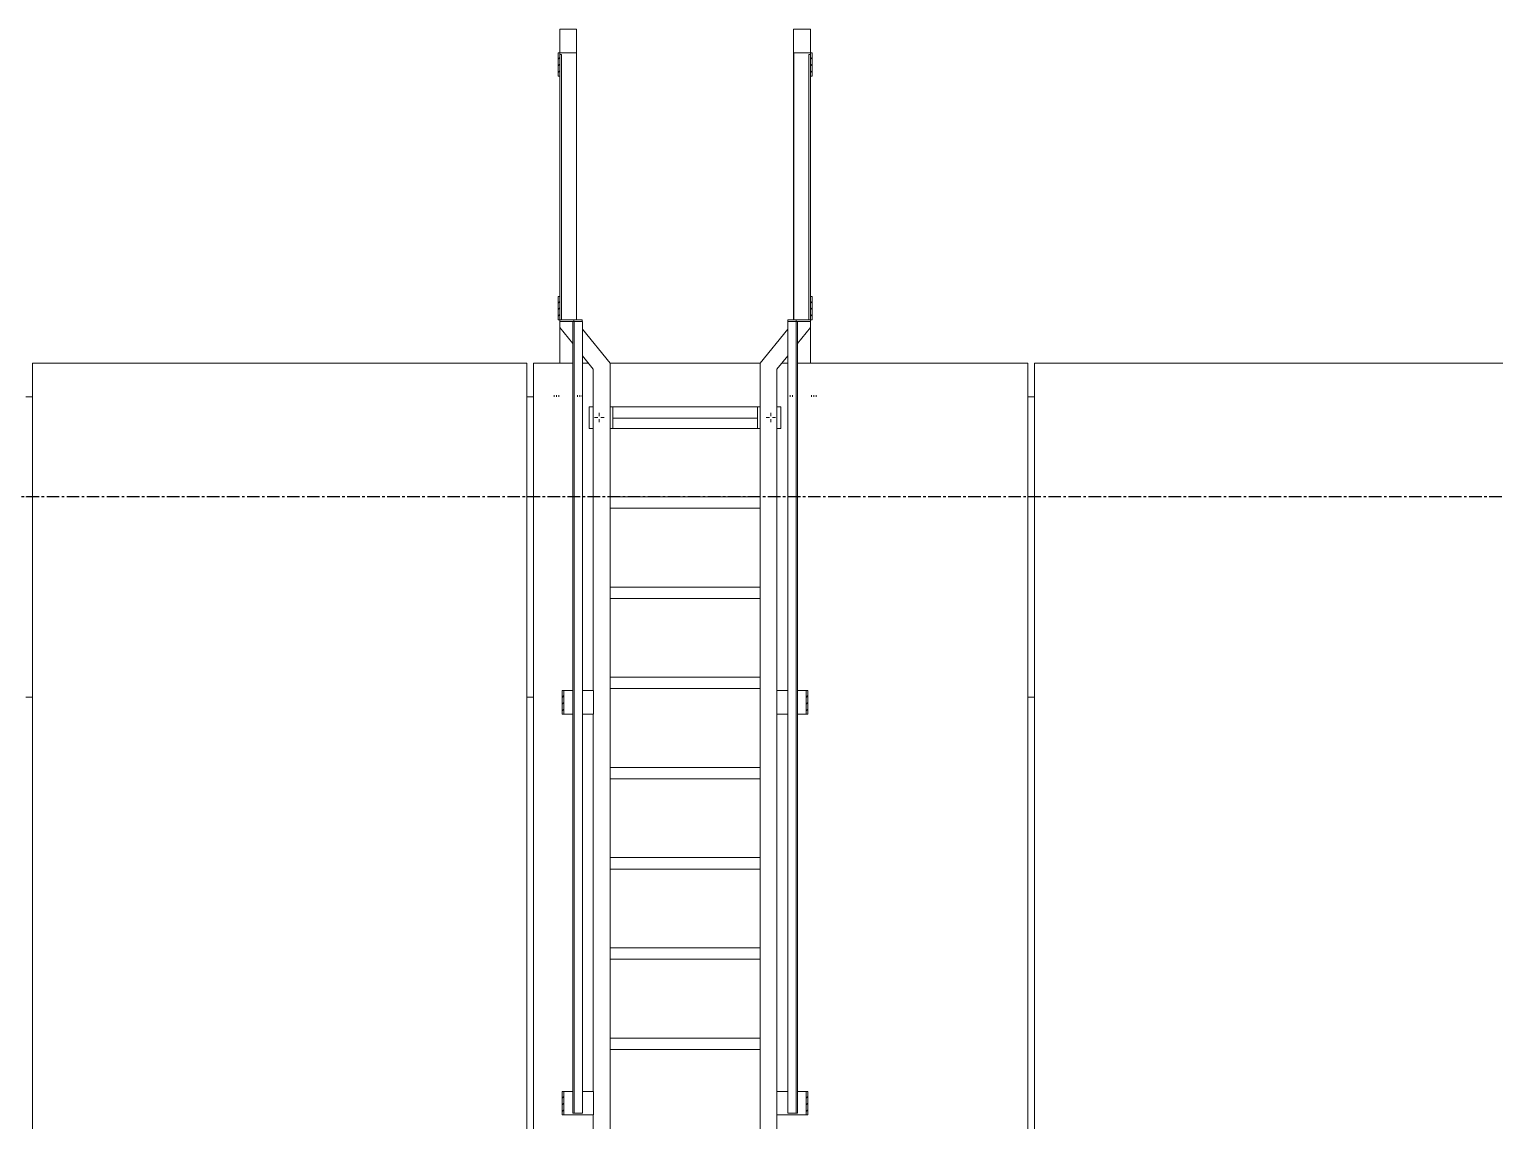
# Model space of a CAD drawing. Header units: millimetres. Extents: x -187664 to 435448, y -313239 to 299894.
# Drawn here: x 105668 to 110056, y -109722 to -106455 of the extents above; entities that cross this region are included whole.
import ezdxf

# ---------------------------------------------------------------- set-up
doc = ezdxf.new("R2010")
doc.units = ezdxf.units.MM
for name, pattern in [('CENTER', [2, 1.25, -0.25, 0.25, -0.25]), ('XKITLINE00', [0]), ('XKITLINE02', [4, 2, -2])]:
    doc.linetypes.add(name, pattern=pattern)
doc.layers.add('000 - EXISTING_BUILDING_MAIN_COLOR_1', color=7, linetype='Continuous')
doc.layers.add('Part', color=7, linetype='Continuous', lineweight=0)

# ---------------------------------------------------------------- blocks, each defined once
blk = doc.blocks.new('*A238237')
at = {"layer": '000 - EXISTING_BUILDING_MAIN_COLOR_1', "color": 7, "linetype": 'XKITLINE00', "lineweight": 0}
for p, q in [((794.17636, 50.66874), (794.135347, 50.627727)), ((799.98118, 50.788862), (799.98118, 50.788862)), ((800.022202, 50.668713), (799.98118, 50.62769)), ((794.17636, 50.507605), (794.135347, 50.466592)), ((794.17636, 50.34647), (794.135347, 50.305457)), ((800.022202, 50.50754), (799.98118, 50.466518)), ((800.022202, 50.346368), (799.98118, 50.305345))]:
    blk.add_line(p, q, dxfattribs=at)
blk = doc.blocks.new('*A245244')
at = {"layer": '000 - EXISTING_BUILDING_MAIN_COLOR_1', "color": 7, "linetype": 'XKITLINE00', "lineweight": 0}
for p, q in [((794.038806, 75.668862), (794.038806, 75.668862)), ((794.038806, 75.668862), (794.038806, 75.668862)), ((794.078806, 75.551708), (794.038806, 75.511708)), ((800.079112, 75.668862), (800.079112, 75.668862)), ((800.079112, 75.668862), (800.079112, 75.668862)), ((800.119112, 75.551708), (800.079112, 75.511708)), ((794.078806, 75.394553), (794.038806, 75.354553)), ((794.078806, 75.237399), (794.038806, 75.197399)), ((800.119112, 75.394553), (800.079112, 75.354553)), ((800.119112, 75.237399), (800.079112, 75.197399))]:
    blk.add_line(p, q, dxfattribs=at)
blk = doc.blocks.new('*A248247')
at = {"layer": '000 - EXISTING_BUILDING_MAIN_COLOR_1', "color": 7, "linetype": 'XKITLINE00', "lineweight": 0}
for p, q in [((799.98118, 60.388862), (799.98118, 60.388862)), ((799.98118, 60.388862), (799.98118, 60.388862)), ((794.17636, 60.26874), (794.135347, 60.227727)), ((794.17636, 60.107605), (794.135347, 60.066592)), ((800.022202, 60.268713), (799.98118, 60.22769)), ((800.022202, 60.10754), (799.98118, 60.066518)), ((794.17636, 59.94647), (794.135347, 59.905457)), ((800.022202, 59.946368), (799.98118, 59.905345))]:
    blk.add_line(p, q, dxfattribs=at)
blk = doc.blocks.new('*A249248')
at = {"layer": '000 - EXISTING_BUILDING_MAIN_COLOR_1', "color": 7, "linetype": 'XKITLINE00', "lineweight": 0}
for p, q in [((794.038777, 69.828862), (794.038777, 69.828862)), ((794.038777, 69.828862), (794.038777, 69.828862)), ((794.078777, 69.711708), (794.038777, 69.671708)), ((794.078777, 69.554553), (794.038777, 69.514553)), ((800.079083, 69.828862), (800.079083, 69.828862)), ((800.079083, 69.828862), (800.079083, 69.828862)), ((800.119083, 69.711708), (800.079083, 69.671708)), ((800.119083, 69.554553), (800.079083, 69.514553)), ((794.078777, 69.397399), (794.038777, 69.357399)), ((800.119083, 69.397399), (800.079083, 69.357399))]:
    blk.add_line(p, q, dxfattribs=at)
blk = doc.blocks.new('*A26202537')
at = {"layer": '000 - EXISTING_BUILDING_MAIN_COLOR_1', "color": 7, "linetype": 'XKITLINE00', "lineweight": 0}
for p, q in [((794.477992, 75.668856), (794.078806, 75.668856)), ((794.477992, 69.268862), (794.477992, 75.668856)), ((794.077992, 69.828862), (794.077992, 75.108862)), ((794.077992, 69.088464), (794.077992, 69.268862)), ((794.387463, 68.70191), (794.077992, 69.088464)), ((795.278581, 68.228857), (794.622104, 69.04885)), ((794.878581, 68.088464), (794.622104, 68.408825)), ((795.278581, 32.668862), (795.278581, 68.228857)), ((794.878581, 60.388862), (794.878581, 68.088464)), ((794.878581, 50.788862), (794.878581, 59.828862)), ((794.878581, 32.668862), (794.878581, 50.228862))]:
    blk.add_line(p, q, dxfattribs=at)
blk = doc.blocks.new('*A26212538')
at = {"layer": '000 - EXISTING_BUILDING_MAIN_COLOR_1', "color": 7, "linetype": 'XKITLINE00', "lineweight": 0}
for p, q in [((799.679112, 69.268862), (799.679112, 75.668856)), ((799.679112, 75.668856), (800.079112, 75.668856)), ((800.079112, 69.828862), (800.079112, 75.108862)), ((800.079112, 69.088464), (800.079112, 69.268862)), ((798.878523, 68.228857), (799.535395, 69.049343)), ((799.770036, 68.702403), (800.079112, 69.088464)), ((798.878523, 32.668862), (798.878523, 68.228857)), ((799.278523, 68.088464), (799.535395, 68.409317)), ((799.278523, 32.668862), (799.278523, 68.088464))]:
    blk.add_line(p, q, dxfattribs=at)
blk = doc.blocks.new('*A26222539')
at = {"layer": '000 - EXISTING_BUILDING_MAIN_COLOR_1', "color": 7, "linetype": 'XKITLINE00', "lineweight": 0}
for p, q in [((793.446157, 68.228862), (794.387463, 68.228862)), ((793.446157, 32.628862), (793.446157, 68.228862)), ((794.622104, 68.228862), (794.766179, 68.228862)), ((795.278581, 68.228862), (798.878528, 68.228862)), ((799.390925, 68.228862), (799.535395, 68.228862)), ((799.770036, 68.228862), (805.286157, 68.228862)), ((805.286157, 32.628862), (805.286157, 68.228862))]:
    blk.add_line(p, q, dxfattribs=at)
blk = doc.blocks.new('*A26232540')
at = {"layer": 'Part', "color": 7, "linetype": 'XKITLINE00', "lineweight": 0}
for p, q in [((781.446157, 68.228862), (793.286157, 68.228862)), ((781.446157, 31.988862), (781.446157, 68.228862)), ((793.286157, 32.628862), (793.286157, 68.228862)), ((791.822123, 31.988862), (781.446157, 31.988862))]:
    blk.add_line(p, q, dxfattribs=at)
blk = doc.blocks.new('*A26252542')
at = {"layer": 'Part', "color": 7, "linetype": 'XKITLINE00', "lineweight": 0}
for p, q in [((805.446157, 68.228862), (817.286157, 68.228862)), ((805.446157, 32.628862), (805.446157, 68.228862)), ((817.286157, 31.988862), (817.286157, 68.228862)), ((815.902123, 31.988862), (817.286157, 31.988862))]:
    blk.add_line(p, q, dxfattribs=at)
blk = doc.blocks.new('*A26312548')
at = {"layer": 'Part', "color": 7, "linetype": 'XKITLINE00', "lineweight": 0}
for p, q in [((781.286157, 67.428862), (781.446157, 67.428862)), ((793.286157, 67.428862), (793.446157, 67.428862)), ((805.286157, 67.428862), (805.446157, 67.428862)), ((781.286157, 65.028862), (781.446157, 65.028862)), ((793.286157, 65.028862), (793.446157, 65.028862)), ((805.286157, 65.028862), (805.446157, 65.028862))]:
    blk.add_line(p, q, dxfattribs=at)
blk = doc.blocks.new('*A26322549')
at = {"layer": 'Part', "color": 7, "linetype": 'XKITLINE00', "lineweight": 0}
for p, q in [((781.286157, 65.028862), (781.446157, 65.028862)), ((793.286157, 65.028862), (793.446157, 65.028862)), ((805.286157, 65.028862), (805.446157, 65.028862)), ((781.286157, 60.228862), (781.446157, 60.228862)), ((793.286157, 60.228862), (793.446157, 60.228862)), ((805.286157, 60.228862), (805.446157, 60.228862))]:
    blk.add_line(p, q, dxfattribs=at)
blk = doc.blocks.new('*A26332550')
at = {"layer": '000 - EXISTING_BUILDING_MAIN_COLOR_1', "color": 7, "linetype": 'XKITLINE00', "lineweight": 0}
for p, q in [((794.622104, 69.228862), (794.387463, 69.228862)), ((794.387463, 69.228862), (794.387463, 50.268862)), ((794.422104, 50.268862), (794.422104, 69.228862)), ((794.622104, 50.268862), (794.622104, 69.228862)), ((794.387463, 50.268862), (794.622104, 50.268862))]:
    blk.add_line(p, q, dxfattribs=at)
blk = doc.blocks.new('*A26342551')
at = {"layer": '000 - EXISTING_BUILDING_MAIN_COLOR_1', "color": 7, "linetype": 'XKITLINE00', "lineweight": 0}
for p, q in [((799.770036, 69.228862), (799.535395, 69.228862)), ((799.535395, 69.228862), (799.535395, 50.268862)), ((799.735395, 50.268862), (799.735395, 69.228862)), ((799.770036, 50.268862), (799.770036, 69.228862)), ((799.535395, 50.268862), (799.770036, 50.268862))]:
    blk.add_line(p, q, dxfattribs=at)
blk = doc.blocks.new('*A26892602')
at = {"layer": '000 - EXISTING_BUILDING_MAIN_COLOR_1', "color": 7, "linetype": 'XKITLINE00', "lineweight": 0}
for p, q in [((795.278912, 54.228862), (798.878523, 54.228862)), ((795.278912, 53.956862), (795.278912, 54.228862)), ((798.878523, 53.956862), (795.278912, 53.956862))]:
    blk.add_line(p, q, dxfattribs=at)
blk = doc.blocks.new('*A26902603')
at = {"layer": '000 - EXISTING_BUILDING_MAIN_COLOR_1', "color": 7, "linetype": 'XKITLINE00', "lineweight": 0}
for p, q in [((795.278912, 52.068862), (798.878523, 52.068862)), ((795.278912, 51.796862), (795.278912, 52.068862)), ((798.878523, 51.796862), (795.278912, 51.796862))]:
    blk.add_line(p, q, dxfattribs=at)
blk = doc.blocks.new('*A27042615')
at = {"layer": '000 - EXISTING_BUILDING_MAIN_COLOR_1', "color": 7, "linetype": 'XKITLINE00', "lineweight": 0}
for p, q in [((794.135347, 50.788862), (794.387598, 50.788862)), ((794.135347, 50.228862), (794.135347, 50.788862)), ((794.17636, 50.228862), (794.17636, 50.788862)), ((794.622104, 50.788862), (794.879488, 50.788862)), ((794.879455, 50.228862), (794.879455, 50.788862)), ((799.535395, 50.788862), (799.27884, 50.788862)), ((799.27884, 50.788862), (799.27884, 50.228862)), ((799.770036, 50.788862), (800.022202, 50.788862)), ((799.98118, 50.228862), (799.98118, 50.788862)), ((800.022202, 50.788862), (800.022202, 50.228862)), ((794.879455, 50.228862), (794.135347, 50.228862)), ((794.879488, 50.228862), (794.879455, 50.228862)), ((799.27884, 50.228862), (800.022202, 50.228862))]:
    blk.add_line(p, q, dxfattribs=at)
blk = doc.blocks.new('*A27342645')
at = {"layer": '000 - EXISTING_BUILDING_MAIN_COLOR_1', "color": 7, "linetype": 'XKITLINE00', "lineweight": 0}
for p, q in [((795.278912, 58.548862), (798.878523, 58.548862)), ((795.278912, 58.276862), (795.278912, 58.548862)), ((798.878523, 58.276862), (795.278912, 58.276862))]:
    blk.add_line(p, q, dxfattribs=at)
blk = doc.blocks.new('*A27352646')
at = {"layer": '000 - EXISTING_BUILDING_MAIN_COLOR_1', "color": 7, "linetype": 'XKITLINE00', "lineweight": 0}
for p, q in [((795.278912, 56.388862), (798.878523, 56.388862)), ((795.278912, 56.116862), (795.278912, 56.388862)), ((798.878523, 56.116862), (795.278912, 56.116862))]:
    blk.add_line(p, q, dxfattribs=at)
blk = doc.blocks.new('*A27362647')
at = {"layer": '000 - EXISTING_BUILDING_MAIN_COLOR_1', "color": 7, "linetype": 'XKITLINE00', "lineweight": 0}
for p, q in [((795.278912, 65.028862), (798.878523, 65.028862)), ((795.278912, 64.756862), (795.278912, 65.028862)), ((798.878523, 64.756862), (795.278912, 64.756862))]:
    blk.add_line(p, q, dxfattribs=at)
blk = doc.blocks.new('*A27372648')
at = {"layer": '000 - EXISTING_BUILDING_MAIN_COLOR_1', "color": 7, "linetype": 'XKITLINE00', "lineweight": 0}
for p, q in [((795.278912, 62.868862), (798.878523, 62.868862)), ((795.278912, 62.596862), (795.278912, 62.868862)), ((798.878523, 62.596862), (795.278912, 62.596862))]:
    blk.add_line(p, q, dxfattribs=at)
blk = doc.blocks.new('*A27382649')
at = {"layer": '000 - EXISTING_BUILDING_MAIN_COLOR_1', "color": 7, "linetype": 'XKITLINE00', "lineweight": 0}
for p, q in [((795.278912, 60.708862), (798.878523, 60.708862)), ((795.278912, 60.436862), (795.278912, 60.708862)), ((798.878523, 60.436862), (795.278912, 60.436862))]:
    blk.add_line(p, q, dxfattribs=at)
blk = doc.blocks.new('*A27392650')
at = {"layer": '000 - EXISTING_BUILDING_MAIN_COLOR_1', "color": 7, "linetype": 'XKITLINE00', "lineweight": 0}
for p, q in [((794.078806, 75.668862), (794.038806, 75.668862)), ((794.038806, 75.668862), (794.038806, 75.108862)), ((794.078806, 75.108862), (794.078806, 75.668862)), ((800.119112, 75.668862), (800.079112, 75.668862)), ((800.079112, 75.668862), (800.079112, 75.108862)), ((800.119112, 75.108862), (800.119112, 75.668862)), ((794.038806, 75.108862), (794.078806, 75.108862)), ((800.079112, 75.108862), (800.119112, 75.108862))]:
    blk.add_line(p, q, dxfattribs=at)
blk = doc.blocks.new('*A27402651')
at = {"layer": '000 - EXISTING_BUILDING_MAIN_COLOR_1', "color": 7, "linetype": 'XKITLINE00', "lineweight": 0}
blk.add_line((794.077992, 76.228862), (794.477992, 76.228862), dxfattribs=at)
blk = doc.blocks.new('*A27412652')
at = {"layer": '000 - EXISTING_BUILDING_MAIN_COLOR_1', "color": 7, "linetype": 'XKITLINE00', "lineweight": 0}
for p, q in [((794.077992, 75.668862), (794.077992, 76.228862)), ((794.077992, 76.228862), (794.477992, 76.228862)), ((794.477992, 75.668862), (794.477992, 76.228862)), ((794.078806, 75.668862), (794.477992, 75.668862))]:
    blk.add_line(p, q, dxfattribs=at)
blk = doc.blocks.new('*A27422653')
at = {"layer": '000 - EXISTING_BUILDING_MAIN_COLOR_1', "color": 7, "linetype": 'XKITLINE00', "lineweight": 0}
blk.add_line((799.678806, 76.228862), (800.078806, 76.228862), dxfattribs=at)
blk = doc.blocks.new('*A27432654')
at = {"layer": '000 - EXISTING_BUILDING_MAIN_COLOR_1', "color": 7, "linetype": 'XKITLINE00', "lineweight": 0}
for p, q in [((799.678806, 76.228862), (799.678806, 75.503177)), ((800.078806, 76.228862), (799.678806, 76.228862)), ((800.078806, 75.668862), (800.078806, 76.228862)), ((799.678806, 75.668862), (800.078806, 75.668862)), ((799.678806, 75.503177), (799.679112, 75.503177))]:
    blk.add_line(p, q, dxfattribs=at)
blk = doc.blocks.new('*A27492659')
at = {"layer": '000 - EXISTING_BUILDING_MAIN_COLOR_1', "color": 7, "linetype": 'XKITLINE00', "lineweight": 0}
for p, q in [((794.135347, 60.388862), (794.387598, 60.388862)), ((794.135347, 59.828862), (794.135347, 60.388862)), ((794.17636, 59.828862), (794.17636, 60.388862)), ((794.622104, 60.388862), (794.879488, 60.388862)), ((794.879455, 59.828862), (794.879455, 60.388862)), ((799.535395, 60.388862), (799.27884, 60.388862)), ((799.27884, 60.388862), (799.27884, 59.828862)), ((799.770036, 60.388862), (800.022202, 60.388862)), ((799.98118, 59.828862), (799.98118, 60.388862)), ((800.022202, 60.388862), (800.022202, 59.828862)), ((794.135347, 59.828862), (794.387598, 59.828862)), ((794.879455, 59.828862), (794.622104, 59.828862)), ((794.879488, 59.828862), (794.879455, 59.828862)), ((799.27884, 59.828862), (799.535395, 59.828862)), ((799.770036, 59.828862), (800.022202, 59.828862))]:
    blk.add_line(p, q, dxfattribs=at)
blk = doc.blocks.new('*A27532663')
at = {"layer": '000 - EXISTING_BUILDING_MAIN_COLOR_1', "color": 7, "linetype": 'XKITLINE00', "lineweight": 0}
blk.add_line((794.077992, 68.228862), (794.077992, 69.088464), dxfattribs=at)
blk = doc.blocks.new('*A27542664')
at = {"layer": '000 - EXISTING_BUILDING_MAIN_COLOR_1', "color": 7, "linetype": 'XKITLINE00', "lineweight": 0}
for p, q in [((799.678806, 69.268862), (799.678806, 75.503113)), ((800.078806, 68.228862), (800.078806, 69.088082))]:
    blk.add_line(p, q, dxfattribs=at)
blk = doc.blocks.new('*A27552665')
at = {"layer": '000 - EXISTING_BUILDING_MAIN_COLOR_1', "color": 7, "linetype": 'XKITLINE00', "lineweight": 0}
for p, q in [((794.038777, 69.828862), (794.038486, 69.828862)), ((794.038486, 69.828862), (794.078777, 69.828862)), ((794.038486, 69.268862), (794.038486, 69.828862)), ((794.038777, 69.268862), (794.038777, 69.828862)), ((794.078777, 69.268862), (794.078777, 69.828862)), ((800.07899, 69.828862), (800.079083, 69.828862)), ((800.079083, 69.828862), (800.119083, 69.828862)), ((800.079083, 69.268862), (800.079083, 69.828862)), ((800.119083, 69.268862), (800.119083, 69.828862)), ((794.038486, 69.268862), (794.078777, 69.268862)), ((800.07899, 69.268862), (800.119083, 69.268862))]:
    blk.add_line(p, q, dxfattribs=at)
blk = doc.blocks.new('*A27562666')
at = {"layer": '000 - EXISTING_BUILDING_MAIN_COLOR_1', "color": 7, "linetype": 'XKITLINE00', "lineweight": 0}
for p, q in [((794.782912, 67.188862), (794.878581, 67.188862)), ((794.782912, 66.668862), (794.782912, 67.188862)), ((795.278581, 67.188862), (795.278912, 67.188862)), ((795.342912, 67.188862), (795.278912, 67.188862)), ((795.278912, 67.188862), (795.278912, 66.668862)), ((795.342912, 66.668862), (795.342912, 67.188862)), ((794.782912, 66.668862), (794.878581, 66.668862)), ((795.278581, 66.668862), (795.278912, 66.668862)), ((795.278912, 66.668862), (795.342912, 66.668862))]:
    blk.add_line(p, q, dxfattribs=at)
blk = doc.blocks.new('*A27572667')
at = {"layer": '000 - EXISTING_BUILDING_MAIN_COLOR_1', "color": 7, "linetype": 'XKITLINE02', "lineweight": 0}
for p, q in [((793.941992, 67.468862), (793.941992, 67.428862)), ((793.941992, 67.468862), (793.941992, 67.428862)), ((793.997992, 67.468862), (793.997992, 67.428862)), ((793.997992, 67.468862), (793.997992, 67.428862)), ((794.053992, 67.468862), (794.053992, 67.428862)), ((794.053992, 67.468862), (794.053992, 67.428862)), ((794.501992, 67.468862), (794.501992, 67.428862)), ((794.501992, 67.468862), (794.501992, 67.428862)), ((794.557992, 67.468862), (794.557992, 67.428862)), ((794.557992, 67.468862), (794.557992, 67.428862)), ((794.613992, 67.468862), (794.613992, 67.428862)), ((794.613992, 67.468862), (794.613992, 67.428862))]:
    blk.add_line(p, q, dxfattribs=at)
blk = doc.blocks.new('*A27582668')
at = {"layer": '000 - EXISTING_BUILDING_MAIN_COLOR_1', "color": 7, "linetype": 'XKITLINE00', "lineweight": 0}
for p, q in [((794.910912, 66.928862), (794.985504, 66.928862)), ((795.022912, 67.040862), (795.022912, 66.96627)), ((795.022912, 66.816862), (795.022912, 66.891454)), ((795.134912, 66.928862), (795.06032, 66.928862))]:
    blk.add_line(p, q, dxfattribs=at)
blk = doc.blocks.new('*A27592669')
at = {"layer": '000 - EXISTING_BUILDING_MAIN_COLOR_1', "color": 7, "linetype": 'XKITLINE00', "lineweight": 0}
blk.add_line((795.342832, 66.668862), (798.814832, 66.668862), dxfattribs=at)
blk = doc.blocks.new('*A27602670')
at = {"layer": '000 - EXISTING_BUILDING_MAIN_COLOR_1', "color": 7, "linetype": 'XKITLINE00', "lineweight": 0}
for p, q in [((798.878832, 67.188862), (798.814832, 67.188862)), ((798.814832, 67.188862), (798.814832, 66.668862)), ((798.878832, 66.668862), (798.878832, 67.188862)), ((799.278523, 67.188862), (799.374832, 67.188862)), ((799.374832, 67.188862), (799.374832, 66.668862)), ((798.814832, 66.668862), (798.878832, 66.668862)), ((799.278523, 66.668862), (799.374832, 66.668862))]:
    blk.add_line(p, q, dxfattribs=at)
blk = doc.blocks.new('*A27612671')
at = {"layer": '000 - EXISTING_BUILDING_MAIN_COLOR_1', "color": 7, "linetype": 'XKITLINE00', "lineweight": 0}
for p, q in [((795.342912, 67.188862), (798.814832, 67.188862)), ((795.342912, 66.916862), (798.814832, 66.916862))]:
    blk.add_line(p, q, dxfattribs=at)
blk = doc.blocks.new('*A27622672')
at = {"layer": '000 - EXISTING_BUILDING_MAIN_COLOR_1', "color": 7, "linetype": 'XKITLINE02', "lineweight": 0}
for p, q in [((799.542806, 67.468862), (799.542806, 67.428862)), ((799.542806, 67.468862), (799.542806, 67.428862)), ((799.598806, 67.468862), (799.598806, 67.428862)), ((799.598806, 67.468862), (799.598806, 67.428862)), ((799.654806, 67.468862), (799.654806, 67.428862)), ((799.654806, 67.468862), (799.654806, 67.428862)), ((800.102806, 67.468862), (800.102806, 67.428862)), ((800.102806, 67.468862), (800.102806, 67.428862)), ((800.158806, 67.468862), (800.158806, 67.428862)), ((800.158806, 67.468862), (800.158806, 67.428862)), ((800.214806, 67.468862), (800.214806, 67.428862)), ((800.214806, 67.468862), (800.214806, 67.428862))]:
    blk.add_line(p, q, dxfattribs=at)
blk = doc.blocks.new('*A27632673')
at = {"layer": '000 - EXISTING_BUILDING_MAIN_COLOR_1', "color": 7, "linetype": 'XKITLINE00', "lineweight": 0}
for p, q in [((799.022832, 66.928862), (799.097424, 66.928862)), ((799.134832, 67.040862), (799.134832, 66.96627)), ((799.134832, 66.816862), (799.134832, 66.891454)), ((799.246832, 66.928862), (799.17224, 66.928862))]:
    blk.add_line(p, q, dxfattribs=at)
blk = doc.blocks.new('*A27642674')
at = {"layer": '000 - EXISTING_BUILDING_MAIN_COLOR_1', "color": 7, "linetype": 'XKITLINE00', "lineweight": 0}
for p, q in [((794.078778, 75.628868), (794.118778, 75.628868)), ((794.118778, 69.268862), (794.118778, 75.628868)), ((794.078778, 69.828862), (794.078778, 75.108862)), ((794.078778, 69.268862), (794.079178, 69.268862))]:
    blk.add_line(p, q, dxfattribs=at)
blk = doc.blocks.new('*A27652675')
at = {"layer": '000 - EXISTING_BUILDING_MAIN_COLOR_1', "color": 7, "linetype": 'XKITLINE00', "lineweight": 0}
for p, q in [((794.615372, 69.268862), (794.079178, 69.268862)), ((794.079178, 69.228862), (794.079178, 69.268862)), ((794.415367, 69.228862), (794.079178, 69.228862)), ((794.415367, 69.268862), (794.415367, 69.228862)), ((794.615372, 69.228862), (794.615372, 69.268862))]:
    blk.add_line(p, q, dxfattribs=at)
blk = doc.blocks.new('*A27662676')
at = {"layer": '000 - EXISTING_BUILDING_MAIN_COLOR_1', "color": 7, "linetype": 'XKITLINE00', "lineweight": 0}
for p, q in [((800.038806, 69.268862), (800.038806, 75.628868)), ((800.038806, 75.628868), (800.078806, 75.628868)), ((800.078806, 69.268862), (800.078806, 75.628868)), ((800.078406, 69.268862), (800.078806, 69.268862))]:
    blk.add_line(p, q, dxfattribs=at)
blk = doc.blocks.new('*A27672677')
at = {"layer": '000 - EXISTING_BUILDING_MAIN_COLOR_1', "color": 7, "linetype": 'XKITLINE00', "lineweight": 0}
for p, q in [((799.542212, 69.228862), (799.542212, 69.268862)), ((799.542212, 69.268862), (800.078406, 69.268862)), ((799.742217, 69.228862), (799.742217, 69.268862)), ((799.742217, 69.228862), (800.078406, 69.228862)), ((800.078406, 69.228862), (800.078406, 69.268862))]:
    blk.add_line(p, q, dxfattribs=at)

msp = doc.modelspace()

# ---------------------------------------------------------------- linework, layer by layer
at = {"color": 7, "linetype": 'CENTER', "ltscale": 30}
msp.add_line((114157.391, -107854.988), (98724.688, -107854.988), dxfattribs=at)

# ---------------------------------------------------------------- block references
at = {"color": 7, "lineweight": 0, "xscale": 125, "yscale": 125, "zscale": 125}
for name in ['*A27402651', '*A27412652', '*A27422653', '*A27432654', '*A245244', '*A27392650', '*A26202537', '*A27642674', '*A26212538', '*A27542664', '*A27662676', '*A27552665', '*A249248', '*A27652675', '*A26332550', '*A26342551', '*A27672677', '*A27532663', '*A26232540', '*A26222539', '*A26252542', '*A26312548', '*A27572667', '*A27622672', '*A27562666', '*A27582668', '*A27612671', '*A27602670', '*A27632673', '*A27592669', '*A26322549', '*A27362647', '*A27372648', '*A27382649', '*A248247', '*A27492659', '*A27342645', '*A27352646', '*A26892602', '*A26902603', '*A238237', '*A27042615']:
    msp.add_blockref(name, (7997.111, -115983.596), dxfattribs=at)

doc.saveas('drawing.dxf')
